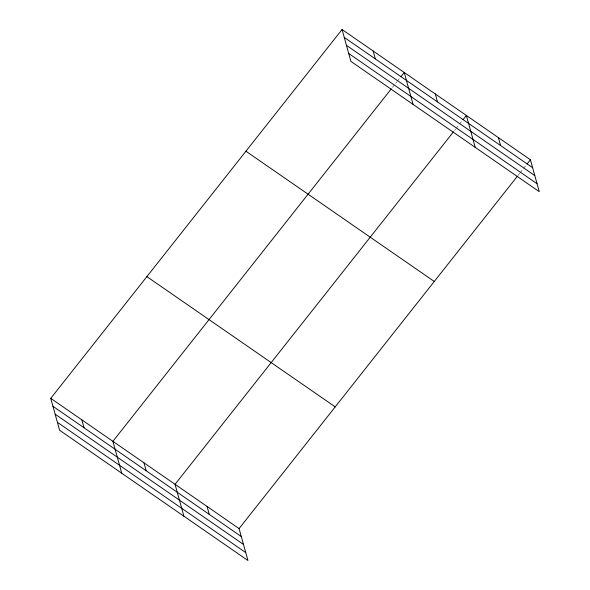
<?xml version="1.0" encoding="UTF-8"?>
<svg xmlns="http://www.w3.org/2000/svg" width="590" height="590" viewBox="0 0 590 590"><rect width="100%" height="100%" fill="white"/><g stroke="black" fill="none" stroke-linecap="round" stroke-linejoin="round"><path stroke-width="0.44" stroke-dasharray="2.95 2.21" d="M392.416 87.431L396.915 81.737M397.476 81.029L400.286 77.467M454.566 130.419L455.694 128.996M456.254 128.281L459.064 124.726M459.625 124.011L462.435 120.448M518.042 175.414L519.724 173.283M520.292 172.568L523.101 169.013M523.662 168.298L525.911 165.451"/><path stroke-width="0.89" d="M50.747 398.339L239.083 528.596L247.933 560.5L59.59 430.243L50.747 398.339L342.067 29.5L530.41 159.757L539.253 191.662L350.917 61.404L342.067 29.5M391.288 88.854L112.897 441.327L121.747 473.224M400.846 76.759L404.224 72.482L413.066 104.386M453.445 131.843L175.046 484.309L183.896 516.213M463.002 119.741L466.373 115.47L475.223 147.367M239.083 528.596L517.474 176.13M527.032 164.027L530.41 159.757M344.272 37.428L532.608 167.685M346.463 45.342L534.798 175.599M348.727 53.491L537.062 183.748M245.934 151.217L434.27 281.474M146.881 276.622L335.223 406.879M52.945 406.274L241.281 536.531M55.136 414.18L243.478 544.437M57.4 422.329L245.735 552.587M498.388 137.61L500.593 145.546M435.295 93.98L437.5 101.908M373.146 50.991L375.343 58.926M207.068 506.456L209.266 514.384M143.975 462.818L146.173 470.754M81.818 419.837L84.023 427.765"/></g></svg>
